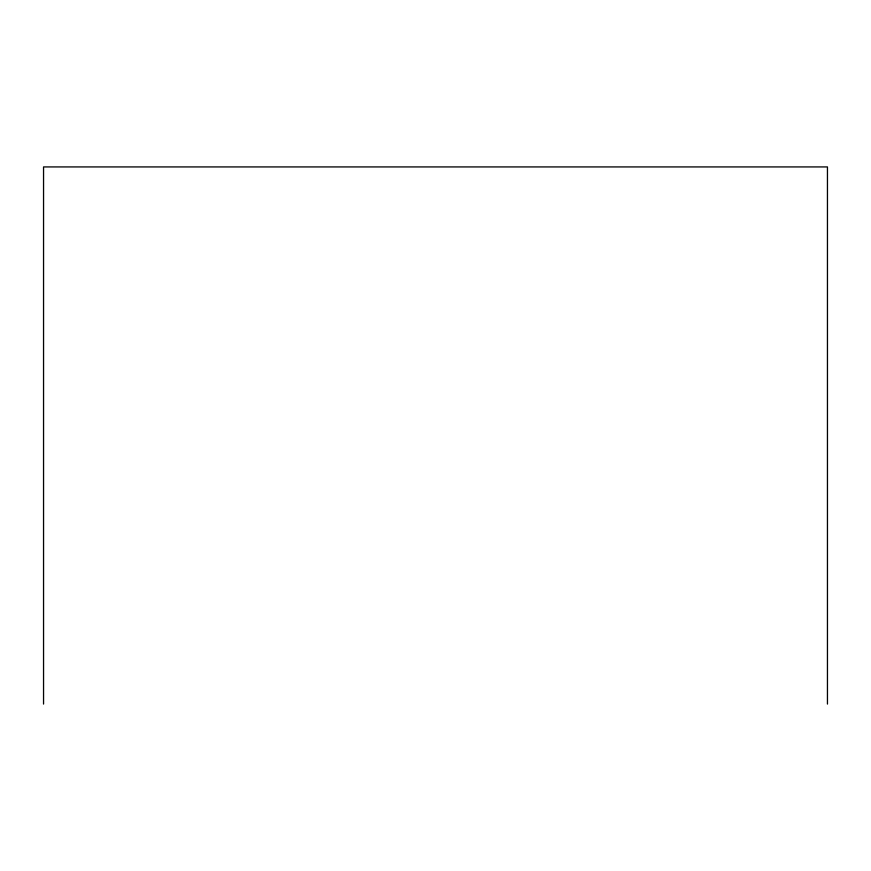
<?xml version="1.0" encoding="UTF-8"?>
<svg xmlns="http://www.w3.org/2000/svg" width="871" height="871" viewBox="0 0 871 871"><rect width="100%" height="100%" fill="white"/><g stroke="black" fill="none" stroke-linecap="round" stroke-linejoin="round"><path stroke-width="1.31" d="M827.45 704.073L827.45 166.927L43.55 166.927L43.55 704.073"/></g></svg>
